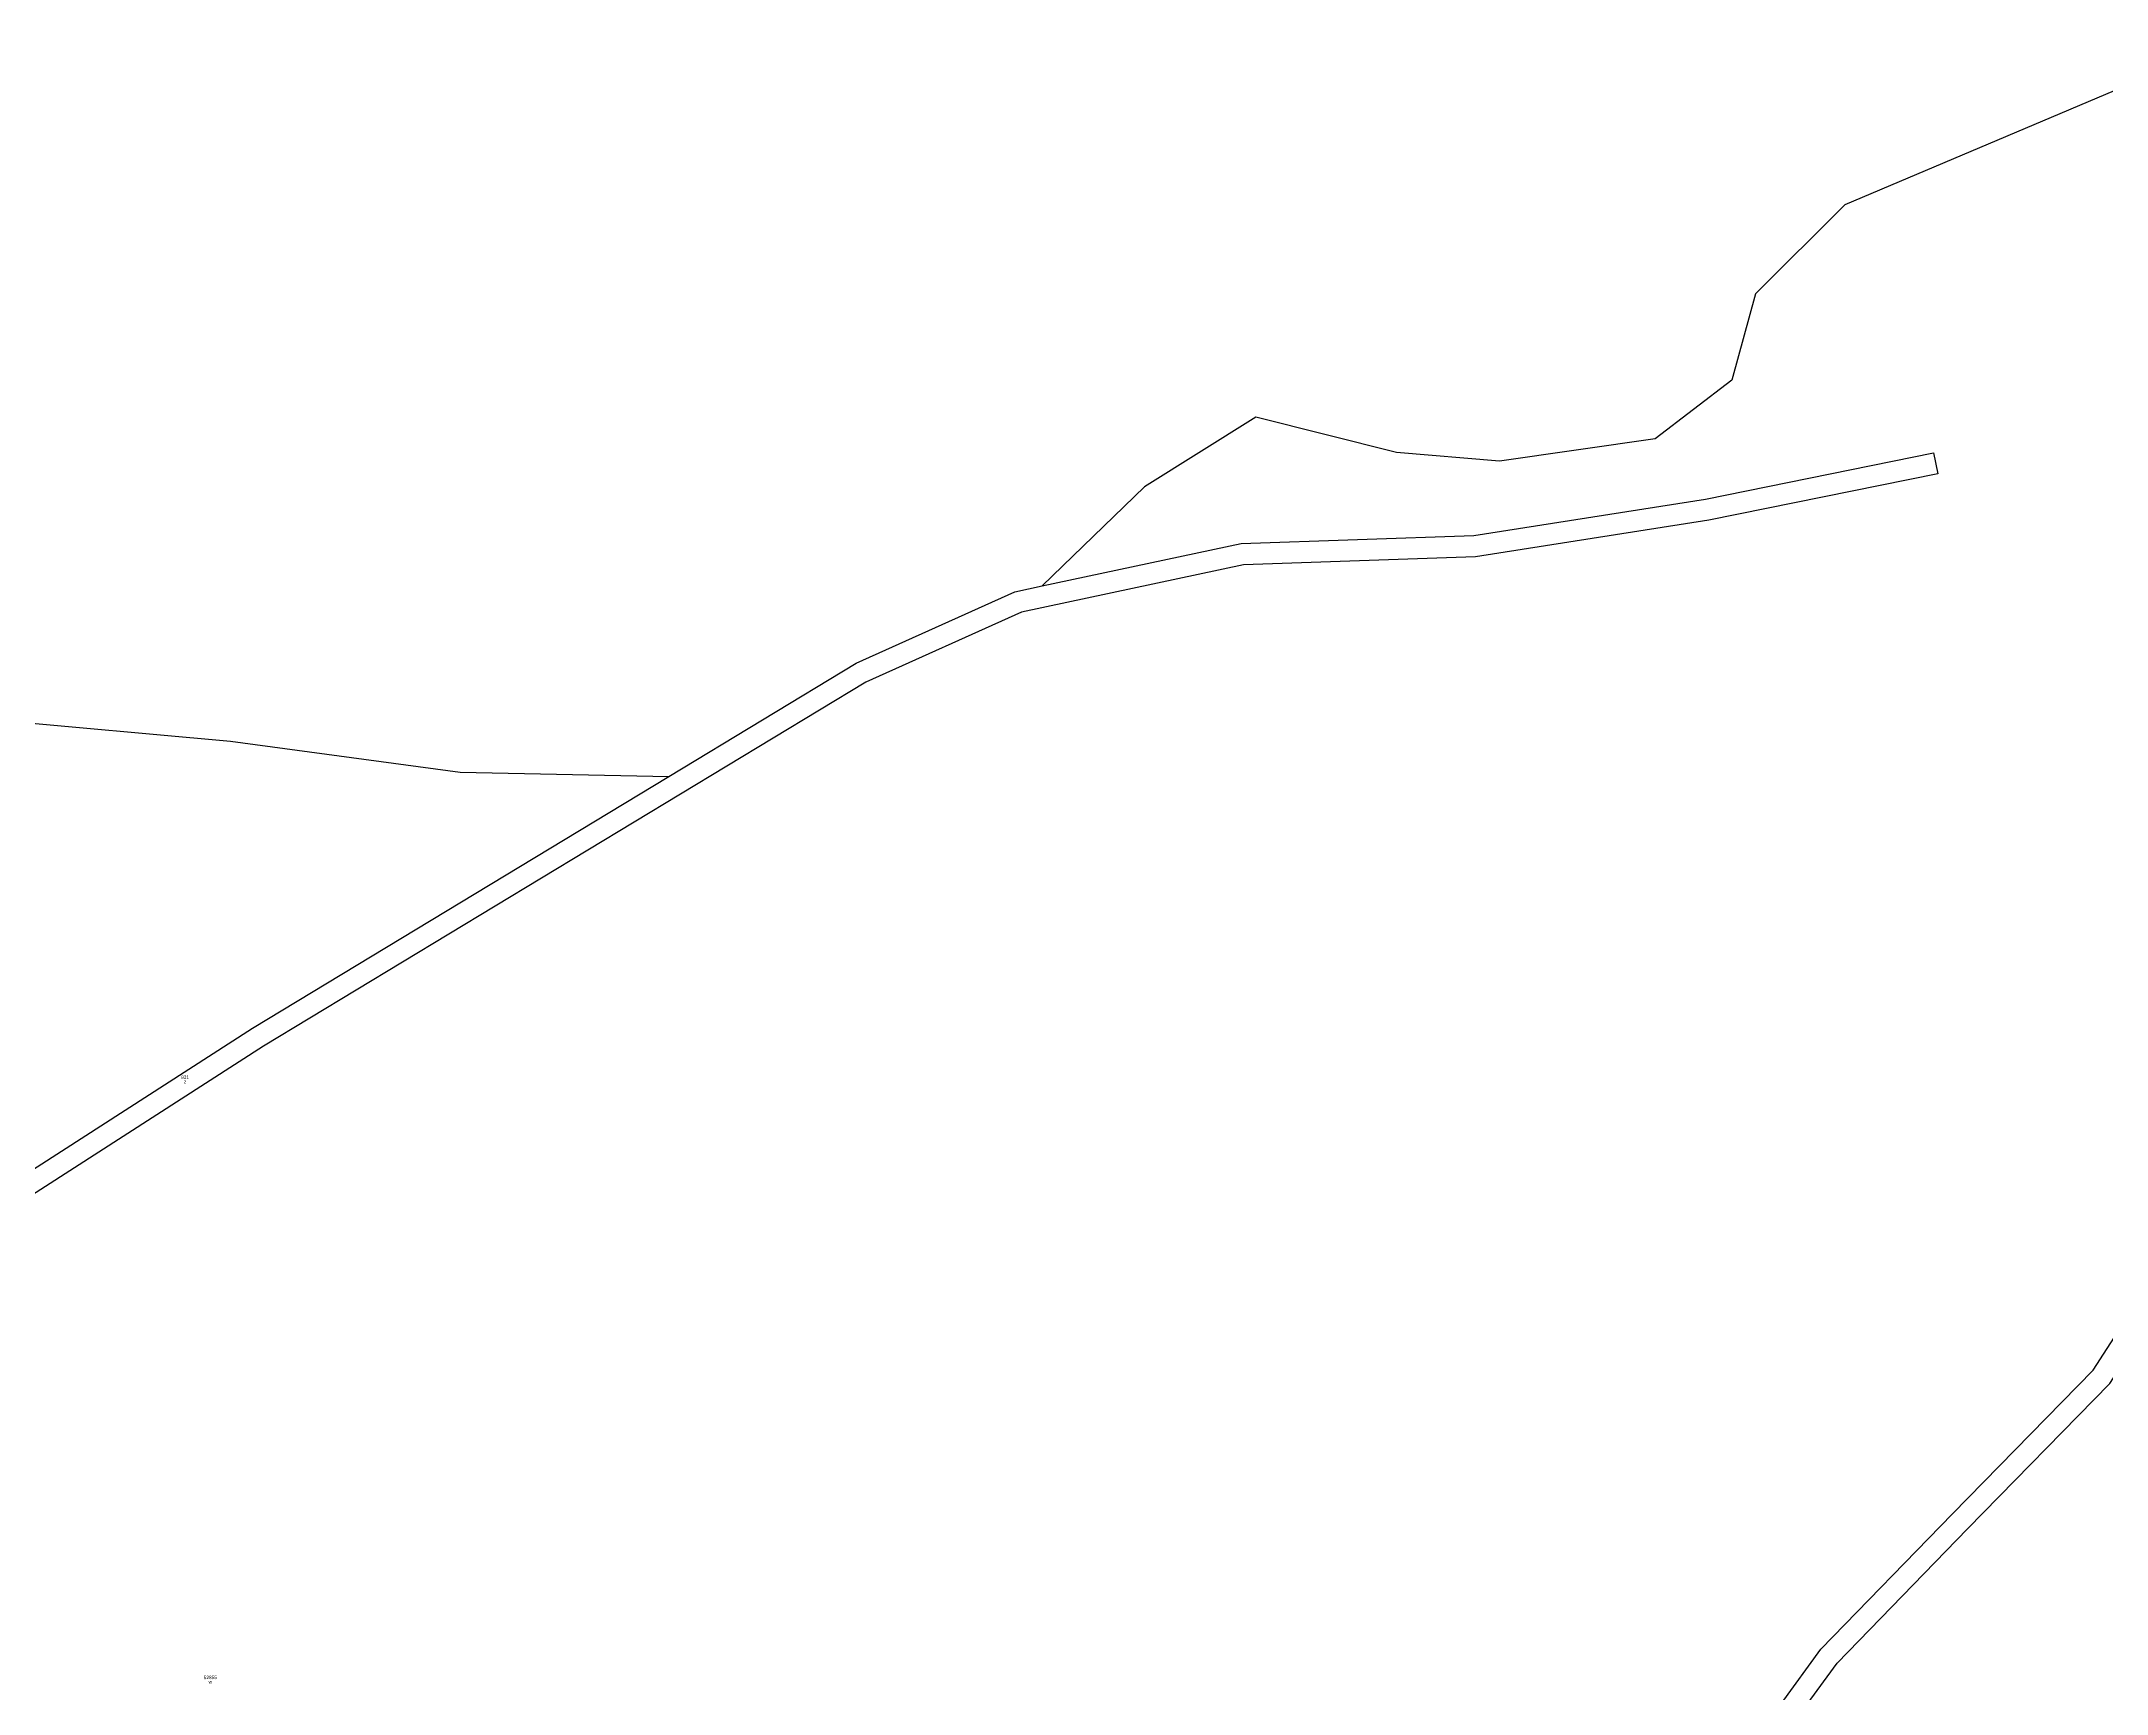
# Model space of a CAD drawing. Header units: metres. Extents: x 482721 to 483773, y 4630440 to 4631301.
# Drawn here: x 482962.5 to 483203.6, y 4630661.5 to 4630854.4 of the extents above; entities that cross this region are included whole.
import ezdxf
from ezdxf.enums import TextEntityAlignment as Align

# ---------------------------------------------------------------- set-up
doc = ezdxf.new("R2010")
doc.units = ezdxf.units.M

msp = doc.modelspace()

# ---------------------------------------------------------------- linework, layer by layer
at = {"layer": 'PG-LI'}
for p, q in [((483091.298, 4630802.3585), (483079.358, 4630790.8085)), ((483011.4175, 4630769.069), (483035.7875, 4630768.579))]:
    msp.add_line(p, q, dxfattribs=at)
for points in [[(483218.2085, 4630854.368), (483173.0785, 4630835.288), (483162.6285, 4630824.888), (483159.888, 4630814.828), (483150.938, 4630807.988), (483132.748, 4630805.3785), (483120.738, 4630806.3785), (483104.288, 4630810.5085), (483091.298, 4630802.3585)], [(483165.627, 4630660.358), (483170.277, 4630666.718), (483185.637, 4630682.508), (483202.0775, 4630699.2875), (483215.2275, 4630719.6375), (483226.3175, 4630738.1775), (483232.208, 4630750.1775), (483230.228, 4630766.2875), (483225.098, 4630787.1575), (483215.768, 4630799.3075), (483211.4785, 4630823.268), (483212.4285, 4630845.298)], [(483079.358, 4630790.8085), (483102.578, 4630795.7585), (483129.758, 4630796.7085), (483156.798, 4630800.938), (483183.438, 4630806.328), (483183.918, 4630803.878), (483157.208, 4630798.488), (483129.968, 4630794.2085), (483102.858, 4630793.2685), (483076.938, 4630787.7385), (483058.768, 4630779.569), (482988.4475, 4630737.0895), (482943.747, 4630708.3395), (482908.297, 4630690.1), (482875.2065, 4630673.45), (482854.4265, 4630663.75)], [(482806.8975, 4630791.221), (482839.7975, 4630783.8905), (482855.4775, 4630782.2905), (482875.4475, 4630783.6605), (482886.2075, 4630781.5), (482902.8975, 4630779.15), (482929.2175, 4630775.51), (482957.0275, 4630775.1895), (482984.5975, 4630772.7095), (483011.4175, 4630769.069)], [(483035.7875, 4630768.579), (483057.628, 4630781.789), (483076.178, 4630790.129), (483079.358, 4630790.8085)], [(482862.9165, 4630670.46), (482874.1465, 4630675.7), (482907.197, 4630692.33), (482942.517, 4630710.5095), (482987.1475, 4630739.2095), (483035.7875, 4630768.579)], [(483170.076, 4630535.6675), (483169.806, 4630543.1575), (483162.6465, 4630559.0875), (483155.3865, 4630572.338), (483148.6165, 4630587.628), (483149.6665, 4630606.938), (483153.1465, 4630622.218), (483155.207, 4630641.928), (483172.167, 4630665.108), (483187.397, 4630680.7675), (483204.0175, 4630697.7275), (483217.3275, 4630718.3275), (483228.4975, 4630736.9875), (483234.768, 4630749.7575), (483232.668, 4630766.7475)]]:
    msp.add_lwpolyline(points, dxfattribs=at)

# ---------------------------------------------------------------- texts
at = {"layer": 'PG-AA'}
for s, p in [('z', (482979.29, 4630733.16)), ('w', (482982.24, 4630663.11))]:
    msp.add_text(s, height=0.4, dxfattribs=at).set_placement(p, align=Align.TOP_CENTER)
at = {"layer": 'PG-AS'}
for s, p in [('931', (482979.29, 4630733.16)), ('52855', (482982.24, 4630663.11))]:
    msp.add_text(s, height=0.4, dxfattribs=at).set_placement(p, align=Align.BOTTOM_CENTER)

doc.saveas('drawing.dxf')
